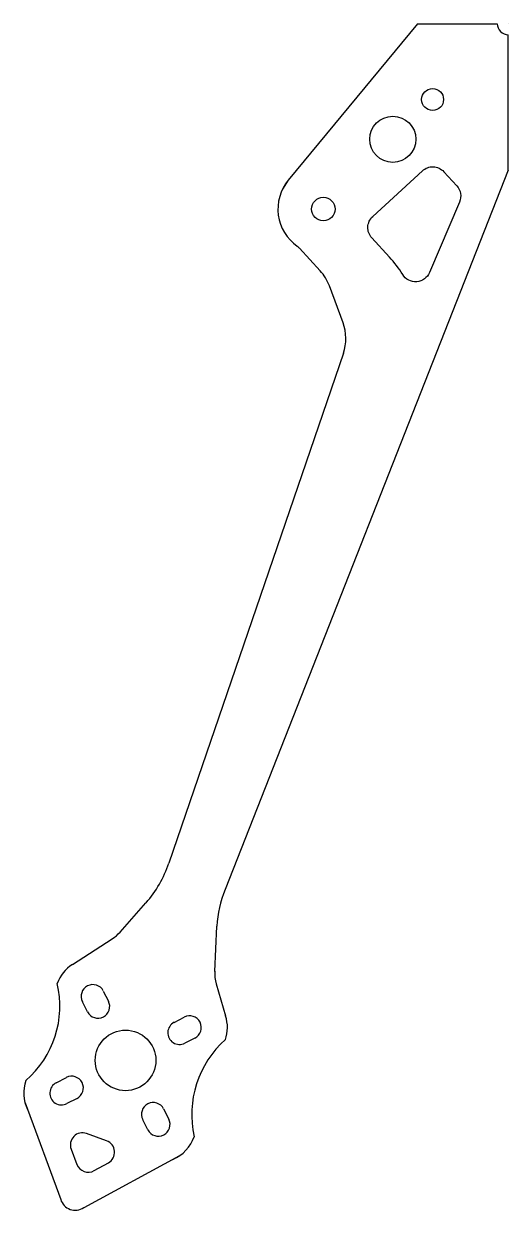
# Model space of a CAD drawing. Header units: millimetres. Extents: x -64 to 0, y -157 to 0.
import ezdxf

# ---------------------------------------------------------------- set-up
doc = ezdxf.new("R2010")
doc.units = ezdxf.units.MM
doc.layers.get('0').update_dxf_attribs({"linetype": 'CONTINUOUS'})

msp = doc.modelspace()

# ---------------------------------------------------------------- linework, layer by layer
for p, q in [((-11.98, 0.01), (-29.05, -20.64)), ((-11.98, 0.01), (-1.44, 0.01)), ((0.01, 0), (0.01, 0)), ((0.01, -19.32), (0.01, -1.45)), ((0.01, -19.32), (-37.41, -114.32)), ((-29.05, -20.64), (-29.8, -21.82)), ((-24.84, -32.6), (-27.57, -29.64)), ((-21.82, -39.49), (-23.62, -34.59)), ((-21.77, -43.51), (-44.84, -110.84)), ((-51.28, -119.94), (-47.85, -116.06)), ((-38.77, -125.12), (-38.48, -119.17)), ((-57.58, -124.22), (-52.32, -120.83)), ((-38.57, -126.76), (-37.33, -131.01)), ((-53.49, -127.72), (-52.81, -129.05)), ((-55.57, -130.46), (-56.25, -129.13)), ((-44.13, -131.86), (-42.79, -131.17)), ((-41.38, -133.93), (-42.72, -134.61)), ((-59.71, -139.83), (-58.37, -139.14)), ((-63.83, -142.49), (-59.12, -155.23)), ((-56.96, -141.9), (-58.3, -142.59)), ((-45.52, -143.29), (-44.84, -144.63)), ((-47.6, -146.04), (-48.28, -144.71)), ((-43.42, -149.48), (-56.08, -156.33))]:
    msp.add_line(p, q)
for points in [[(-11.34, -19.41, -0.414214), (-8.51, -19.53), (-6.79, -21.39, -0.29499), (-6.43, -23.53), (-10.39, -32.85, -0.608584), (-13.94, -33.11, 0.0482), (-15.68, -30.81), (-18.01, -28.28, -0.414214), (-17.9, -25.45)], [(-53.05, -147.5), (-55.7, -146.54, 0.643222), (-57.74, -148.61), (-56.97, -150.62, 0.455726), (-54.7, -151.44), (-52.82, -150.4, 0.643222)]]:
    msp.add_lwpolyline(points, format="xyb", close=True)
for centre, radius in [((-9.99, -10), 1.45), ((-15.25, -15.25), 3.05), ((-24.42, -24.46), 1.55), ((-50.55, -136.88), 4)]:
    msp.add_circle(centre, radius)
for centre, radius, start, end in [((0.01, 0), 1.45, 179.5945, 270), ((-24.42, -24.46), 6, 140.4376, 234.7392), ((-29.04, -31), 2, 42.6607, 54.7392), ((-29.25, -36.67), 6, 20.2407, 42.6607), ((-27.45, -41.56), 6, -18.914, 20.2407), ((-59.08, -106.12), 15, 318.4843, 341.6659), ((-23.49, -119.91), 15, 158.1308, 177.1861), ((-55.02, -116.62), 5, 302.7832, 318.4843), ((-54.87, -128.42), 5, 122.7832, 160.0728), ((-33.77, -125.36), 5, 177.1861, 196.2899), ((-72.23, -129.7), 13.01, -49.0788, 13.2705), ((-54.87, -128.42), 1.55, 27.1, 207.1), ((-54.19, -129.76), 1.55, -152.9, 27.1), ((-42.09, -132.55), 1.55, -62.9, 117.1), ((-42.09, -132.55), 5, -18.5579, 17.909), ((-43.42, -133.23), 1.55, 117.1, 297.1), ((-28.6, -144.04), 13.21, 131.4545, 192.7418), ((-57.67, -140.52), 1.55, -62.9, 117.1), ((-59, -141.21), 5, 160.4164, 205.6957), ((-59, -141.21), 1.55, 117.1, 297.1), ((-46.9, -144), 1.55, 27.1, 207.1), ((-46.22, -145.34), 1.55, -152.9, 27.1), ((-46.22, -145.34), 5, 292.7771, 341.096), ((-57.2, -154.67), 2, 196.3427, 304.0453)]:
    msp.add_arc(centre, radius, start, end)

doc.saveas('drawing.dxf')
